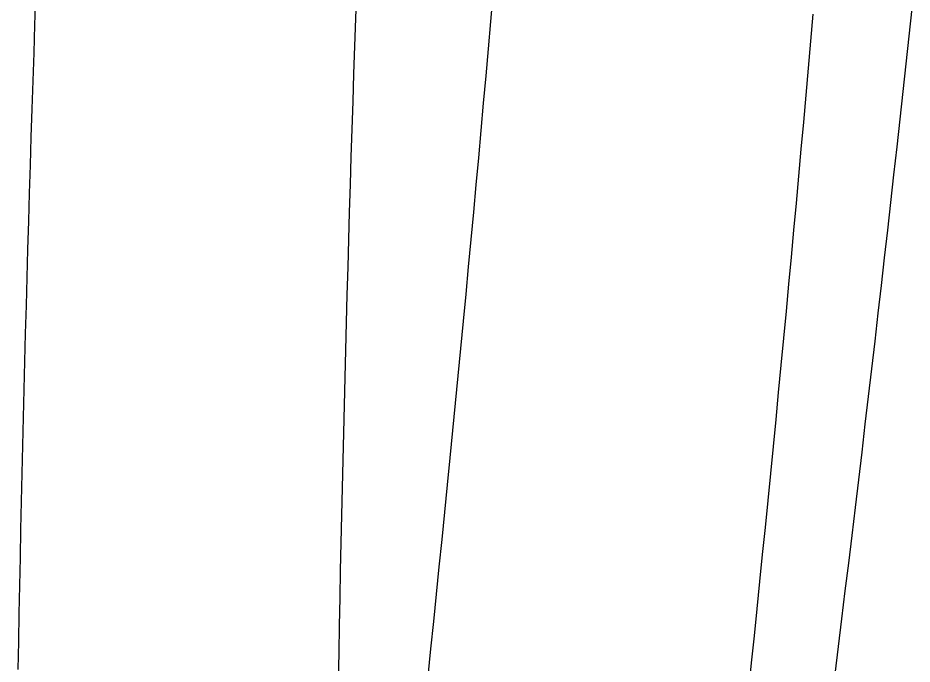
# Model space of a CAD drawing. Extents: x 50 to 1155, y -2400 to -33.
# Drawn here: x 54 to 612, y -1429 to -1026 of the extents above; entities that cross this region are included whole.
import ezdxf

# ---------------------------------------------------------------- set-up
doc = ezdxf.new("R2010")
doc.units = 0
doc.layers.get('0').update_dxf_attribs({"color": 18, "linetype": 'CONTINUOUS'})

msp = doc.modelspace()

# ---------------------------------------------------------------- linework, layer by layer
at = {"color": 18}
for points in [[(265.195, -1008.73, 0), (264.59, -1026.01, 0), (263.998, -1043.29, 0), (263.418, -1060.56, 0), (262.85, -1077.82, 0), (262.295, -1095.08, 0), (261.752, -1112.34, 0), (261.221, -1129.59, 0), (260.703, -1146.84, 0), (260.198, -1164.08, 0), (259.704, -1181.32, 0), (259.223, -1198.56, 0), (258.755, -1215.78, 0), (258.298, -1233.01, 0), (257.854, -1250.23, 0), (257.423, -1267.45, 0), (257.003, -1284.66, 0), (256.596, -1301.86, 0), (256.201, -1319.07, 0), (255.819, -1336.26, 0), (255.449, -1353.46, 0), (255.091, -1370.65, 0), (254.745, -1387.83, 0), (254.411, -1405.01, 0), (254.09, -1422.18, 0), (253.781, -1439.35, 0)], [(64.9485, -1012.23, 0), (64.3412, -1029.8, 0), (63.7466, -1047.36, 0), (63.1648, -1064.91, 0), (62.5957, -1082.46, 0), (62.0393, -1100.01, 0), (61.4956, -1117.55, 0), (60.9647, -1135.09, 0), (60.4464, -1152.62, 0), (59.9408, -1170.14, 0), (59.4479, -1187.67, 0), (58.9676, -1205.19, 0), (58.4999, -1222.7, 0), (58.045, -1240.21, 0), (57.6026, -1257.71, 0), (57.1728, -1275.21, 0), (56.7557, -1292.71, 0), (56.3512, -1310.2, 0), (55.9592, -1327.68, 0), (55.5798, -1345.16, 0), (55.213, -1362.64, 0), (54.8587, -1380.11, 0), (54.517, -1397.58, 0), (54.1878, -1415.04, 0), (53.8711, -1432.5, 0)], [(309.842, -1436.74, 0), (311.618, -1419.68, 0), (313.381, -1402.61, 0), (315.131, -1385.55, 0), (316.87, -1368.49, 0), (318.596, -1351.43, 0), (320.309, -1334.38, 0), (322.011, -1317.33, 0), (323.699, -1300.28, 0), (325.376, -1283.23, 0), (327.04, -1266.18, 0), (328.692, -1249.14, 0), (330.331, -1232.1, 0), (331.958, -1215.07, 0), (333.573, -1198.03, 0), (335.175, -1181, 0), (336.765, -1163.97, 0), (338.343, -1146.95, 0), (339.908, -1129.92, 0), (341.461, -1112.9, 0), (343.002, -1095.88, 0), (344.531, -1078.87, 0), (346.047, -1061.85, 0), (347.551, -1044.84, 0), (349.042, -1027.84, 0), (350.522, -1010.83, 0)], [(563.811, -1435.57, 0), (565.965, -1418.21, 0), (568.106, -1400.85, 0), (570.234, -1383.5, 0), (572.349, -1366.15, 0), (574.451, -1348.8, 0), (576.54, -1331.45, 0), (578.616, -1314.11, 0), (580.679, -1296.77, 0), (582.729, -1279.43, 0), (584.766, -1262.09, 0), (586.79, -1244.76, 0), (588.801, -1227.43, 0), (590.799, -1210.1, 0), (592.785, -1192.78, 0), (594.757, -1175.46, 0), (596.717, -1158.14, 0), (598.663, -1140.82, 0), (600.597, -1123.51, 0), (602.518, -1106.2, 0), (604.426, -1088.9, 0), (606.321, -1071.59, 0), (608.204, -1054.29, 0), (610.073, -1037, 0), (611.93, -1019.7, 0)], [(510.029, -1445.33, 0), (511.78, -1428.42, 0), (513.518, -1411.51, 0), (515.245, -1394.61, 0), (516.96, -1377.7, 0), (518.662, -1360.8, 0), (520.352, -1343.91, 0), (522.031, -1327.01, 0), (523.697, -1310.12, 0), (525.352, -1293.23, 0), (526.994, -1276.34, 0), (528.624, -1259.45, 0), (530.242, -1242.57, 0), (531.848, -1225.69, 0), (533.443, -1208.81, 0), (535.025, -1191.94, 0), (536.595, -1175.07, 0), (538.153, -1158.2, 0), (539.699, -1141.33, 0), (541.234, -1124.46, 0), (542.756, -1107.6, 0), (544.266, -1090.74, 0), (545.764, -1073.88, 0), (547.251, -1057.03, 0), (548.725, -1040.18, 0), (550.188, -1023.33, 0)]]:
    msp.add_polyline3d(points, dxfattribs=at)

doc.saveas('drawing.dxf')
